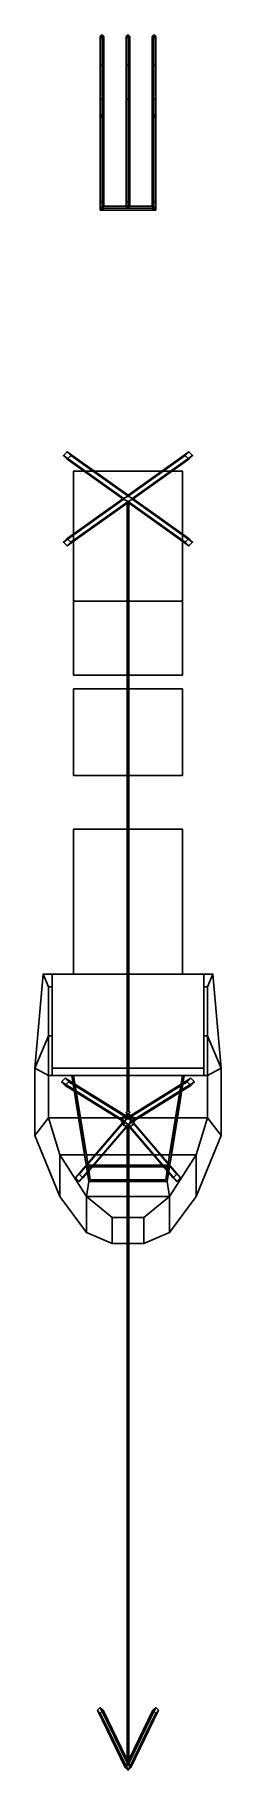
# Model space of a CAD drawing. Extents: x -1 to 1, y -9 to 9.8.
import ezdxf

# ---------------------------------------------------------------- set-up
doc = ezdxf.new("R2010")
doc.units = 0
doc.layers.add('SUPERSTRUCTURE', color=3, linetype='CONTINUOUS')

msp = doc.modelspace()

# ---------------------------------------------------------------- linework, layer by layer
at = {"layer": 'SUPERSTRUCTURE'}
for points in [[(-0.3, 9.81, 1.384), (-0.28, 9.83, 1.4), (-0.28, 9.83, 1.31), (-0.3, 9.81, 1.32)], [(-0.3, 9.5, 1.45), (-0.28, 9.5, 1.47), (-0.28, 9.83, 1.4), (-0.3, 9.81, 1.384)], [(-0.3, 9.81, 1.32), (-0.28, 9.83, 1.31), (-0.28, 9.13, 0.58), (-0.3, 9.13, 0.6)], [(-0.28, 9.79, 1.368), (-0.3, 9.81, 1.384), (-0.3, 9.81, 1.32), (-0.28, 9.79, 1.33)], [(-0.28, 9.5, 1.43), (-0.3, 9.5, 1.45), (-0.3, 9.81, 1.384), (-0.28, 9.79, 1.368)], [(-0.28, 9.79, 1.33), (-0.3, 9.81, 1.32), (-0.3, 9.13, 0.6), (-0.28, 9.13, 0.62)], [(-0.28, 9.83, 1.4), (-0.26, 9.81, 1.384), (-0.26, 9.81, 1.32), (-0.28, 9.83, 1.31)], [(-0.28, 9.5, 1.47), (-0.26, 9.5, 1.45), (-0.26, 9.81, 1.384), (-0.28, 9.83, 1.4)], [(-0.28, 9.83, 1.31), (-0.26, 9.81, 1.32), (-0.26, 9.13, 0.6), (-0.28, 9.13, 0.58)], [(-0.26, 9.81, 1.384), (-0.28, 9.79, 1.368), (-0.28, 9.79, 1.33), (-0.26, 9.81, 1.32)], [(-0.26, 9.5, 1.45), (-0.28, 9.5, 1.43), (-0.28, 9.79, 1.368), (-0.26, 9.81, 1.384)], [(-0.26, 9.81, 1.32), (-0.28, 9.79, 1.33), (-0.28, 9.13, 0.62), (-0.26, 9.13, 0.6)], [(-0.02, 9.5, 1.45), (0, 9.5, 1.47), (0, 9.83, 1.4), (-0.02, 9.81, 1.384)], [(-0.02, 9.81, 1.384), (0, 9.83, 1.4), (0, 9.83, 1.31), (-0.02, 9.81, 1.32)], [(-0.02, 9.81, 1.32), (0, 9.83, 1.31), (0, 9.13, 0.58), (-0.02, 9.13, 0.6)], [(0, 9.5, 1.43), (-0.02, 9.5, 1.45), (-0.02, 9.81, 1.384), (0, 9.79, 1.368)], [(0, 9.79, 1.368), (-0.02, 9.81, 1.384), (-0.02, 9.81, 1.32), (0, 9.79, 1.33)], [(0, 9.79, 1.33), (-0.02, 9.81, 1.32), (-0.02, 9.13, 0.6), (0, 9.13, 0.62)], [(0, 9.5, 1.47), (0.02, 9.5, 1.45), (0.02, 9.81, 1.384), (0, 9.83, 1.4)], [(0, 9.83, 1.4), (0.02, 9.81, 1.384), (0.02, 9.81, 1.32), (0, 9.83, 1.31)], [(0, 9.83, 1.31), (0.02, 9.81, 1.32), (0.02, 9.13, 0.6), (0, 9.13, 0.58)], [(0.02, 9.5, 1.45), (0, 9.5, 1.43), (0, 9.79, 1.368), (0.02, 9.81, 1.384)], [(0.02, 9.81, 1.384), (0, 9.79, 1.368), (0, 9.79, 1.33), (0.02, 9.81, 1.32)], [(0.02, 9.81, 1.32), (0, 9.79, 1.33), (0, 9.13, 0.62), (0.02, 9.13, 0.6)], [(0.26, 9.5, 1.45), (0.28, 9.5, 1.47), (0.28, 9.83, 1.4), (0.26, 9.81, 1.384)], [(0.26, 9.81, 1.384), (0.28, 9.83, 1.4), (0.28, 9.83, 1.31), (0.26, 9.81, 1.32)], [(0.26, 9.81, 1.32), (0.28, 9.83, 1.31), (0.28, 9.13, 0.58), (0.26, 9.13, 0.6)], [(0.28, 9.5, 1.43), (0.26, 9.5, 1.45), (0.26, 9.81, 1.384), (0.28, 9.79, 1.368)], [(0.28, 9.79, 1.368), (0.26, 9.81, 1.384), (0.26, 9.81, 1.32), (0.28, 9.79, 1.33)], [(0.28, 9.79, 1.33), (0.26, 9.81, 1.32), (0.26, 9.13, 0.6), (0.28, 9.13, 0.62)], [(0.28, 9.5, 1.47), (0.3, 9.5, 1.45), (0.3, 9.81, 1.384), (0.28, 9.83, 1.4)], [(0.28, 9.83, 1.4), (0.3, 9.81, 1.384), (0.3, 9.81, 1.32), (0.28, 9.83, 1.31)], [(0.28, 9.83, 1.31), (0.3, 9.81, 1.32), (0.3, 9.13, 0.6), (0.28, 9.13, 0.58)], [(0.3, 9.5, 1.45), (0.28, 9.5, 1.43), (0.28, 9.79, 1.368), (0.3, 9.81, 1.384)], [(0.3, 9.81, 1.384), (0.28, 9.79, 1.368), (0.28, 9.79, 1.33), (0.3, 9.81, 1.32)], [(0.3, 9.81, 1.32), (0.28, 9.79, 1.33), (0.28, 9.13, 0.62), (0.3, 9.13, 0.6)], [(-0.28, 8.02, 1.63), (-0.3, 8.02, 1.65), (-0.3, 9.5, 1.45), (-0.28, 9.5, 1.43)], [(-0.3, 8.02, 1.65), (-0.28, 8.02, 1.67), (-0.28, 9.5, 1.47), (-0.3, 9.5, 1.45)], [(-0.26, 8.02, 1.65), (-0.28, 8.02, 1.63), (-0.28, 9.5, 1.43), (-0.26, 9.5, 1.45)], [(-0.28, 8.02, 1.67), (-0.26, 8.02, 1.65), (-0.26, 9.5, 1.45), (-0.28, 9.5, 1.47)], [(0, 8.02, 1.63), (-0.02, 8.02, 1.65), (-0.02, 9.5, 1.45), (0, 9.5, 1.43)], [(-0.02, 8.02, 1.65), (0, 8.02, 1.67), (0, 9.5, 1.47), (-0.02, 9.5, 1.45)], [(0.02, 8.02, 1.65), (0, 8.02, 1.63), (0, 9.5, 1.43), (0.02, 9.5, 1.45)], [(0, 8.02, 1.67), (0.02, 8.02, 1.65), (0.02, 9.5, 1.45), (0, 9.5, 1.47)], [(0.28, 8.02, 1.63), (0.26, 8.02, 1.65), (0.26, 9.5, 1.45), (0.28, 9.5, 1.43)], [(0.26, 8.02, 1.65), (0.28, 8.02, 1.67), (0.28, 9.5, 1.47), (0.26, 9.5, 1.45)], [(0.3, 8.02, 1.65), (0.28, 8.02, 1.63), (0.28, 9.5, 1.43), (0.3, 9.5, 1.45)], [(0.28, 8.02, 1.67), (0.3, 8.02, 1.65), (0.3, 9.5, 1.45), (0.28, 9.5, 1.47)], [(-0.28, 8.97, 1.28), (-0.3, 8.95, 1.28), (-0.3, 8.95, 1.524), (-0.28, 8.97, 1.502)], [(-0.3, 8.95, 1.28), (-0.28, 8.93, 1.28), (-0.28, 8.93, 1.507), (-0.3, 8.95, 1.524)], [(-0.26, 8.95, 1.28), (-0.28, 8.97, 1.28), (-0.28, 8.97, 1.502), (-0.26, 8.95, 1.524)], [(-0.28, 8.93, 1.28), (-0.26, 8.95, 1.28), (-0.26, 8.95, 1.524), (-0.28, 8.93, 1.507)], [(0.28, 8.97, 1.28), (0.26, 8.95, 1.28), (0.26, 8.95, 1.524), (0.28, 8.97, 1.502)], [(0.26, 8.95, 1.28), (0.28, 8.93, 1.28), (0.28, 8.93, 1.507), (0.26, 8.95, 1.524)], [(0.3, 8.95, 1.28), (0.28, 8.97, 1.28), (0.28, 8.97, 1.502), (0.3, 8.95, 1.524)], [(0.28, 8.93, 1.28), (0.3, 8.95, 1.28), (0.3, 8.95, 1.524), (0.28, 8.93, 1.507)], [(-0.28, 7.95, 1.63), (-0.3, 7.93, 1.65), (-0.3, 8.02, 1.65), (-0.28, 8.02, 1.63)], [(-0.3, 7.93, 1.65), (-0.28, 7.95, 1.67), (-0.28, 8.02, 1.67), (-0.3, 8.02, 1.65)], [(-0.28, 7.97, 1.3), (-0.3, 7.95, 1.3), (-0.3, 7.95, 1.65), (-0.28, 7.97, 1.63)], [(-0.3, 7.95, 1.3), (-0.28, 7.93, 1.31), (-0.28, 7.93, 1.65), (-0.3, 7.95, 1.65)], [(0.28, 7.95, 1.63), (0.3, 7.93, 1.65), (-0.3, 7.93, 1.65), (-0.28, 7.95, 1.63)], [(0.3, 7.93, 1.65), (0.28, 7.95, 1.67), (-0.28, 7.95, 1.67), (-0.3, 7.93, 1.65)], [(-0.26, 7.97, 1.65), (-0.28, 7.95, 1.63), (-0.28, 8.02, 1.63), (-0.26, 8.02, 1.65)], [(-0.28, 7.95, 1.67), (-0.26, 7.97, 1.65), (-0.26, 8.02, 1.65), (-0.28, 8.02, 1.67)], [(-0.26, 7.95, 1.3), (-0.28, 7.97, 1.3), (-0.28, 7.97, 1.63), (-0.26, 7.95, 1.65)], [(0.26, 7.97, 1.65), (0.28, 7.95, 1.63), (-0.28, 7.95, 1.63), (-0.26, 7.97, 1.65)], [(0.28, 7.95, 1.67), (0.26, 7.97, 1.65), (-0.26, 7.97, 1.65), (-0.28, 7.95, 1.67)], [(-0.28, 7.93, 1.31), (-0.26, 7.95, 1.3), (-0.26, 7.95, 1.65), (-0.28, 7.93, 1.65)], [(0, 7.95, 1.63), (-0.02, 7.97, 1.65), (-0.02, 8.02, 1.65), (0, 8.02, 1.63)], [(-0.02, 7.97, 1.65), (0, 7.95, 1.67), (0, 8.02, 1.67), (-0.02, 8.02, 1.65)], [(0.02, 7.97, 1.65), (0, 7.95, 1.63), (0, 8.02, 1.63), (0.02, 8.02, 1.65)], [(0, 7.95, 1.67), (0.02, 7.97, 1.65), (0.02, 8.02, 1.65), (0, 8.02, 1.67)], [(0.28, 7.95, 1.63), (0.26, 7.97, 1.65), (0.26, 8.02, 1.65), (0.28, 8.02, 1.63)], [(0.26, 7.97, 1.65), (0.28, 7.95, 1.67), (0.28, 8.02, 1.67), (0.26, 8.02, 1.65)], [(0.28, 7.97, 1.3), (0.26, 7.95, 1.3), (0.26, 7.95, 1.65), (0.28, 7.97, 1.63)], [(0.26, 7.95, 1.3), (0.28, 7.93, 1.31), (0.28, 7.93, 1.65), (0.26, 7.95, 1.65)], [(0.3, 7.93, 1.65), (0.28, 7.95, 1.63), (0.28, 8.02, 1.63), (0.3, 8.02, 1.65)], [(0.28, 7.95, 1.67), (0.3, 7.93, 1.65), (0.3, 8.02, 1.65), (0.28, 8.02, 1.67)], [(0.3, 7.95, 1.3), (0.28, 7.97, 1.3), (0.28, 7.97, 1.63), (0.3, 7.95, 1.65)], [(0.28, 7.93, 1.31), (0.3, 7.95, 1.3), (0.3, 7.95, 1.65), (0.28, 7.93, 1.65)], [(-0.66, 5.31, 1.36), (-0.7, 5.27, 1.36), (-0.04, 4.8, 3.32), (0, 4.84, 3.32)], [(-0.7, 5.27, 1.36), (-0.66, 5.23, 1.36), (-0.056, 4.8, 3.153), (-0.04, 4.8, 3.32)], [(-0.62, 5.27, 1.36), (-0.66, 5.31, 1.36), (0, 4.84, 3.32), (0, 4.828, 3.201)], [(-0.66, 5.23, 1.36), (-0.62, 5.27, 1.36), (0, 4.828, 3.201), (-0.056, 4.8, 3.153)], [(0.7, 5.27, 1.36), (0.66, 5.31, 1.36), (0, 4.84, 3.32), (0.04, 4.8, 3.32)], [(0.66, 5.31, 1.36), (0.62, 5.27, 1.36), (0, 4.828, 3.201), (0, 4.84, 3.32)], [(0.62, 5.27, 1.36), (0.66, 5.23, 1.36), (0.056, 4.8, 3.153), (0, 4.828, 3.201)], [(0.66, 5.23, 1.36), (0.7, 5.27, 1.36), (0.04, 4.8, 3.32), (0.056, 4.8, 3.153)], [(-0.59, 5.1, 1.57), (-0.59, 5.1, 1.37), (-0.59, 2.89, 1.426), (-0.59, 3.69, 1.65)], [(0.59, 5.1, 1.57), (0.59, 5.1, 1.37), (-0.59, 5.1, 1.37), (-0.59, 5.1, 1.57)], [(0.59, 3.69, 1.65), (0.59, 5.1, 1.57), (-0.59, 5.1, 1.57), (-0.59, 3.69, 1.65)], [(0.59, 2.89, 1.426), (0.59, 5.1, 1.37), (0.59, 5.1, 1.57), (0.59, 3.69, 1.65)], [(-0.7, 4.33, 1.36), (-0.66, 4.29, 1.36), (0, 4.76, 3.32), (-0.04, 4.8, 3.32)], [(-0.66, 4.37, 1.36), (-0.7, 4.33, 1.36), (-0.04, 4.8, 3.32), (-0.056, 4.8, 3.153)], [(-0.62, 4.33, 1.36), (-0.66, 4.37, 1.36), (-0.056, 4.8, 3.153), (0, 4.772, 3.201)], [(-0.66, 4.29, 1.36), (-0.62, 4.33, 1.36), (0, 4.772, 3.201), (0, 4.76, 3.32)], [(0.04, 4.8, 3.42), (0, 4.84, 3.42), (-0.04, 4.8, 3.42), (0, 4.76, 3.42)], [(0, 4.84, 3.32), (-0.04, 4.8, 3.32), (-0.04, 4.8, 3.42), (0, 4.84, 3.42)], [(-0.04, 4.8, 3.32), (0, 4.76, 3.32), (0, 4.76, 3.42), (-0.04, 4.8, 3.42)], [(0, 4.76, 3.41), (-0.01, 4.77, 3.4), (-0.01, 1.41, 3.79), (0, 1.41, 3.8)], [(-0.01, 4.77, 3.4), (0, 4.76, 3.39), (0, 1.41, 3.78), (-0.01, 1.41, 3.79)], [(0.04, 4.8, 3.32), (0, 4.84, 3.32), (0, 4.84, 3.42), (0.04, 4.8, 3.42)], [(0.66, 4.29, 1.36), (0.7, 4.33, 1.36), (0.04, 4.8, 3.32), (0, 4.76, 3.32)], [(0.66, 4.37, 1.36), (0.62, 4.33, 1.36), (0, 4.772, 3.201), (0.056, 4.8, 3.153)], [(0, 4.76, 3.32), (0.04, 4.8, 3.32), (0.04, 4.8, 3.42), (0, 4.76, 3.42)], [(0.62, 4.33, 1.36), (0.66, 4.29, 1.36), (0, 4.76, 3.32), (0, 4.772, 3.201)], [(0.01, 4.77, 3.4), (0, 4.76, 3.41), (0, 1.41, 3.8), (0.01, 1.41, 3.79)], [(0, 4.76, 3.39), (0.01, 4.77, 3.4), (0.01, 1.41, 3.79), (0, 1.41, 3.78)], [(0.7, 4.33, 1.36), (0.66, 4.37, 1.36), (0.056, 4.8, 3.153), (0.04, 4.8, 3.32)], [(-0.59, 3.69, 1.77), (-0.59, 3.69, 1.65), (-0.59, 2.89, 1.426), (-0.59, 2.89, 1.77)], [(0.59, 2.89, 1.77), (0.59, 3.69, 1.77), (-0.59, 3.69, 1.77), (-0.59, 2.89, 1.77)], [(0.59, 3.69, 1.77), (0.59, 3.69, 1.65), (-0.59, 3.69, 1.65), (-0.59, 3.69, 1.77)], [(0.59, 2.89, 1.426), (0.59, 3.69, 1.65), (0.59, 3.69, 1.77), (0.59, 2.89, 1.77)], [(-0.59, 2.89, 1.77), (-0.59, 2.89, 1.426), (0.59, 2.89, 1.426), (0.59, 2.89, 1.77)], [(-0.59, 2.74, 1.55), (-0.59, 2.74, 1.43), (-0.59, 1.8, 1.454), (-0.59, 1.8, 1.55)], [(0.59, 1.8, 1.55), (0.59, 2.74, 1.55), (-0.59, 2.74, 1.55), (-0.59, 1.8, 1.55)], [(0.59, 2.74, 1.55), (0.59, 2.74, 1.43), (-0.59, 2.74, 1.43), (-0.59, 2.74, 1.55)], [(0.59, 1.8, 1.454), (0.59, 2.74, 1.43), (0.59, 2.74, 1.55), (0.59, 1.8, 1.55)], [(-0.59, 1.8, 1.55), (-0.59, 1.8, 1.454), (0.59, 1.8, 1.454), (0.59, 1.8, 1.55)], [(0, 1.41, 3.8), (-0.01, 1.41, 3.79), (-0.01, -1.84, 4.44), (0, -1.83, 4.45)], [(-0.01, 1.41, 3.79), (0, 1.41, 3.78), (0, -1.83, 4.43), (-0.01, -1.84, 4.44)], [(0.01, 1.41, 3.79), (0, 1.41, 3.8), (0, -1.83, 4.45), (0.01, -1.84, 4.44)], [(0, 1.41, 3.78), (0.01, 1.41, 3.79), (0.01, -1.84, 4.44), (0, -1.83, 4.43)], [(-0.59, 1.22, 1.55), (-0.59, 1.22, 1.469), (-0.59, -0.35, 1.509), (-0.59, -0.35, 1.55)], [(0.59, -0.35, 1.55), (0.59, 1.22, 1.55), (-0.59, 1.22, 1.55), (-0.59, -0.35, 1.55)], [(0.59, 1.22, 1.55), (0.59, 1.22, 1.469), (-0.59, 1.22, 1.469), (-0.59, 1.22, 1.55)], [(0.59, -0.35, 1.509), (0.59, 1.22, 1.469), (0.59, 1.22, 1.55), (0.59, -0.35, 1.55)], [(-0.92, -0.35, 1.53), (-1.01, -1.37, 1.53), (-0.86, -1.02, 2.23), (-0.86, -0.49, 1.9)], [(-0.92, -0.35, 1.507), (-1.01, -1.37, 1.504), (-1.01, -1.37, 1.53), (-0.92, -0.35, 1.53)], [(-0.82, -0.35, 1.53), (-0.92, -0.35, 1.53), (-0.86, -0.49, 1.9), (-0.82, -0.49, 1.9)], [(-0.82, -0.35, 1.509), (-0.92, -0.35, 1.507), (-0.92, -0.35, 1.53), (-0.82, -0.35, 1.53)], [(-0.82, -1.37, 1.53), (-0.82, -0.35, 1.53), (-0.82, -0.49, 1.9), (-0.82, -1.02, 2.23)], [(-0.59, -0.35, 1.509), (-0.82, -0.35, 1.509), (-0.82, -0.35, 1.53), (-0.59, -0.35, 1.53)], [(-0.59, -0.35, 1.55), (-0.59, -0.35, 1.53), (0.59, -0.35, 1.53), (0.59, -0.35, 1.55)], [(0.82, -0.35, 1.509), (0.59, -0.35, 1.509), (0.59, -0.35, 1.53), (0.82, -0.35, 1.53)], [(0.92, -0.35, 1.53), (0.82, -0.35, 1.53), (0.82, -0.49, 1.9), (0.86, -0.49, 1.9)], [(0.82, -0.35, 1.53), (0.82, -1.37, 1.53), (0.82, -1.02, 2.23), (0.82, -0.49, 1.9)], [(0.92, -0.35, 1.507), (0.82, -0.35, 1.509), (0.82, -0.35, 1.53), (0.92, -0.35, 1.53)], [(1.01, -1.37, 1.53), (0.92, -0.35, 1.53), (0.86, -0.49, 1.9), (0.86, -1.02, 2.23)], [(1.01, -1.37, 1.504), (0.92, -0.35, 1.507), (0.92, -0.35, 1.53), (1.01, -1.37, 1.53)], [(-0.82, -0.49, 1.9), (-0.86, -0.49, 1.9), (-0.86, -1.02, 2.23), (-0.82, -1.02, 2.23)], [(0.86, -0.49, 1.9), (0.82, -0.49, 1.9), (0.82, -1.02, 2.23), (0.86, -1.02, 2.23)], [(-1.01, -1.37, 1.53), (-1.01, -1.37, 1.53), (-0.86, -1.45, 2.39), (-0.86, -1.02, 2.23)], [(-0.82, -1.02, 2.23), (-0.86, -1.02, 2.23), (-0.86, -1.45, 2.39), (-0.82, -1.45, 2.39)], [(-0.82, -1.37, 1.53), (-0.82, -1.37, 1.53), (-0.82, -1.02, 2.23), (-0.82, -1.45, 2.39)], [(0.82, -1.37, 1.53), (0.82, -1.37, 1.53), (0.82, -1.45, 2.39), (0.82, -1.02, 2.23)], [(0.86, -1.02, 2.23), (0.82, -1.02, 2.23), (0.82, -1.45, 2.39), (0.86, -1.45, 2.39)], [(1.01, -1.37, 1.53), (1.01, -1.37, 1.53), (0.86, -1.02, 2.23), (0.86, -1.45, 2.39)], [(-1.01, -1.37, 1.53), (-1.01, -2.1, 1.53), (-0.86, -1.91, 2.41), (-0.86, -1.45, 2.39)], [(-1.01, -1.37, 1.504), (-1.01, -2.1, 1.504), (-1.01, -2.1, 1.53), (-1.01, -1.37, 1.53)], [(-0.86, -1.45, 2.39), (-0.86, -1.91, 2.41), (-0.536, -1.91, 2.41), (-0.61, -1.45, 2.39)], [(0.82, -1.37, 1.53), (-0.82, -1.37, 1.53), (-0.82, -1.45, 2.39), (0.82, -1.45, 2.39)], [(-0.68, -1.48, 2.42), (-0.72, -1.52, 2.42), (-0.04, -1.94, 4.42), (0, -1.9, 4.42)], [(-0.64, -1.52, 2.42), (-0.68, -1.48, 2.42), (0, -1.9, 4.42), (0.04, -1.94, 4.42)], [(-0.61, -1.45, 2.39), (-0.536, -1.91, 2.41), (-0.563, -1.74, 2.71), (-0.61, -1.45, 2.39)], [(-0.543, -1.74, 2.71), (-0.59, -1.45, 2.39), (-0.61, -1.45, 2.39), (-0.563, -1.74, 2.71)], [(-0.516, -1.91, 2.41), (-0.59, -1.45, 2.39), (-0.59, -1.45, 2.39), (-0.543, -1.74, 2.71)], [(0.516, -1.91, 2.41), (0.59, -1.45, 2.39), (-0.59, -1.45, 2.39), (-0.516, -1.91, 2.41)], [(0.68, -1.48, 2.42), (0.64, -1.52, 2.42), (-0.04, -1.94, 4.42), (0, -1.9, 4.42)], [(0.72, -1.52, 2.42), (0.68, -1.48, 2.42), (0, -1.9, 4.42), (0.04, -1.94, 4.42)], [(0.59, -1.45, 2.39), (0.516, -1.91, 2.41), (0.543, -1.74, 2.71), (0.59, -1.45, 2.39)], [(0.536, -1.91, 2.41), (0.61, -1.45, 2.39), (0.61, -1.45, 2.39), (0.563, -1.74, 2.71)], [(0.86, -1.91, 2.41), (0.86, -1.45, 2.39), (0.61, -1.45, 2.39), (0.536, -1.91, 2.41)], [(0.563, -1.74, 2.71), (0.61, -1.45, 2.39), (0.59, -1.45, 2.39), (0.543, -1.74, 2.71)], [(1.01, -2.1, 1.53), (1.01, -1.37, 1.53), (0.86, -1.45, 2.39), (0.86, -1.91, 2.41)], [(1.01, -2.1, 1.504), (1.01, -1.37, 1.504), (1.01, -1.37, 1.53), (1.01, -2.1, 1.53)], [(-0.72, -1.52, 2.42), (-0.68, -1.56, 2.42), (0, -1.98, 4.42), (-0.04, -1.94, 4.42)], [(-0.68, -1.56, 2.42), (-0.64, -1.52, 2.42), (0.04, -1.94, 4.42), (0, -1.98, 4.42)], [(0.64, -1.52, 2.42), (0.68, -1.56, 2.42), (0, -1.98, 4.42), (-0.04, -1.94, 4.42)], [(0.68, -1.56, 2.42), (0.72, -1.52, 2.42), (0.04, -1.94, 4.42), (0, -1.98, 4.42)], [(-0.536, -1.91, 2.41), (-0.471, -2.31, 2.43), (-0.494, -2.17, 2.85), (-0.563, -1.74, 2.71)], [(-0.474, -2.17, 2.85), (-0.543, -1.74, 2.71), (-0.563, -1.74, 2.71), (-0.494, -2.17, 2.85)], [(-0.451, -2.31, 2.43), (-0.516, -1.91, 2.41), (-0.543, -1.74, 2.71), (-0.474, -2.17, 2.85)], [(-0.049, -1.891, 4.67), (-0.07, -1.94, 4.67), (-0.049, -1.989, 4.67), (0, -1.87, 4.67)], [(0, -1.87, 4.42), (-0.049, -1.891, 4.42), (-0.049, -1.891, 4.67), (0, -1.87, 4.67)], [(0, -1.87, 4.67), (-0.049, -1.989, 4.67), (0, -2.01, 4.67), (0.049, -1.891, 4.67)], [(0, -1.83, 4.42), (-0.02, -1.85, 4.42), (-0.02, -1.85, 5.19), (0, -1.83, 5.19)], [(0, -1.83, 5.19), (-0.02, -1.85, 5.19), (0, -1.87, 5.19), (0.02, -1.85, 5.19)], [(-0.02, -1.85, 4.42), (0, -1.87, 4.42), (0, -1.87, 5.19), (-0.02, -1.85, 5.19)], [(0.02, -1.85, 4.42), (0, -1.83, 4.42), (0, -1.83, 5.19), (0.02, -1.85, 5.19)], [(0, -1.87, 4.42), (0.02, -1.85, 4.42), (0.02, -1.85, 5.19), (0, -1.87, 5.19)], [(0.049, -1.891, 4.42), (0, -1.87, 4.42), (0, -1.87, 4.67), (0.049, -1.891, 4.67)], [(0.516, -1.91, 2.41), (0.451, -2.31, 2.43), (0.474, -2.17, 2.85), (0.543, -1.74, 2.71)], [(0.471, -2.31, 2.43), (0.536, -1.91, 2.41), (0.563, -1.74, 2.71), (0.494, -2.17, 2.85)], [(0.494, -2.17, 2.85), (0.563, -1.74, 2.71), (0.543, -1.74, 2.71), (0.474, -2.17, 2.85)], [(-1.01, -2.1, 1.53), (-0.74, -2.76, 1.53), (-0.74, -2.31, 2.43), (-0.86, -1.91, 2.41)], [(-0.86, -1.91, 2.41), (-0.74, -2.31, 2.43), (-0.471, -2.31, 2.43), (-0.536, -1.91, 2.41)], [(-0.53, -2.52, 2.66), (-0.57, -2.56, 2.66), (-0.04, -1.94, 4.42), (0, -1.9, 4.42)], [(-0.57, -2.56, 2.66), (-0.53, -2.6, 2.66), (0, -1.98, 4.42), (-0.04, -1.94, 4.42)], [(-0.49, -2.56, 2.66), (-0.53, -2.52, 2.66), (0, -1.9, 4.42), (0.04, -1.94, 4.42)], [(-0.53, -2.6, 2.66), (-0.49, -2.56, 2.66), (0.04, -1.94, 4.42), (0, -1.98, 4.42)], [(0.451, -2.31, 2.43), (0.516, -1.91, 2.41), (-0.516, -1.91, 2.41), (-0.451, -2.31, 2.43)], [(-0.049, -1.891, 4.42), (-0.07, -1.94, 4.42), (-0.07, -1.94, 4.67), (-0.049, -1.891, 4.67)], [(-0.07, -1.94, 4.42), (-0.049, -1.989, 4.42), (-0.049, -1.989, 4.67), (-0.07, -1.94, 4.67)], [(-0.049, -1.989, 4.42), (0, -2.01, 4.42), (0, -2.01, 4.67), (-0.049, -1.989, 4.67)], [(0.53, -2.52, 2.66), (0.49, -2.56, 2.66), (-0.04, -1.94, 4.42), (0, -1.9, 4.42)], [(0.49, -2.56, 2.66), (0.53, -2.6, 2.66), (0, -1.98, 4.42), (-0.04, -1.94, 4.42)], [(-0.01, -5.29, 3.75), (0, -5.29, 3.76), (0, -2.01, 4.45), (-0.01, -2, 4.44)], [(0, -5.29, 3.74), (-0.01, -5.29, 3.75), (-0.01, -2, 4.44), (0, -2.01, 4.43)], [(0.049, -1.891, 4.67), (0, -2.01, 4.67), (0.049, -1.989, 4.67), (0.07, -1.94, 4.67)], [(0.57, -2.56, 2.66), (0.53, -2.52, 2.66), (0, -1.9, 4.42), (0.04, -1.94, 4.42)], [(0.53, -2.6, 2.66), (0.57, -2.56, 2.66), (0.04, -1.94, 4.42), (0, -1.98, 4.42)], [(0, -2.01, 4.42), (0.049, -1.989, 4.42), (0.049, -1.989, 4.67), (0, -2.01, 4.67)], [(0, -5.29, 3.76), (0.01, -5.29, 3.75), (0.01, -2, 4.44), (0, -2.01, 4.45)], [(0.01, -5.29, 3.75), (0, -5.29, 3.74), (0, -2.01, 4.43), (0.01, -2, 4.44)], [(0.07, -1.94, 4.42), (0.049, -1.891, 4.42), (0.049, -1.891, 4.67), (0.07, -1.94, 4.67)], [(0.049, -1.989, 4.42), (0.07, -1.94, 4.42), (0.07, -1.94, 4.67), (0.049, -1.989, 4.67)], [(0.74, -2.31, 2.43), (0.86, -1.91, 2.41), (0.536, -1.91, 2.41), (0.471, -2.31, 2.43)], [(0.74, -2.76, 1.53), (1.01, -2.1, 1.53), (0.86, -1.91, 2.41), (0.74, -2.31, 2.43)], [(-1.01, -2.1, 1.504), (-0.74, -2.76, 1.511), (-0.74, -2.76, 1.53), (-1.01, -2.1, 1.53)], [(-0.471, -2.31, 2.43), (-0.424, -2.599, 2.443), (-0.45, -2.44, 2.85), (-0.494, -2.17, 2.85)], [(-0.433, -2.42, 2.85), (-0.474, -2.17, 2.85), (-0.494, -2.17, 2.85), (-0.45, -2.44, 2.85)], [(-0.408, -2.579, 2.442), (-0.451, -2.31, 2.43), (-0.474, -2.17, 2.85), (-0.433, -2.42, 2.85)], [(0.451, -2.31, 2.43), (0.408, -2.579, 2.442), (0.433, -2.42, 2.85), (0.474, -2.17, 2.85)], [(0.424, -2.599, 2.443), (0.471, -2.31, 2.43), (0.494, -2.17, 2.85), (0.45, -2.44, 2.85)], [(0.45, -2.44, 2.85), (0.494, -2.17, 2.85), (0.474, -2.17, 2.85), (0.433, -2.42, 2.85)], [(0.74, -2.76, 1.511), (1.01, -2.1, 1.504), (1.01, -2.1, 1.53), (0.74, -2.76, 1.53)], [(-0.74, -2.76, 1.53), (-0.45, -3.15, 1.53), (-0.45, -2.76, 2.45), (-0.74, -2.31, 2.43)], [(-0.74, -2.31, 2.43), (-0.45, -2.76, 2.45), (-0.424, -2.599, 2.443), (-0.471, -2.31, 2.43)], [(0.408, -2.579, 2.442), (0.451, -2.31, 2.43), (-0.451, -2.31, 2.43), (-0.408, -2.579, 2.442)], [(-0.45, -2.44, 2.85), (0.45, -2.44, 2.85), (0.433, -2.42, 2.85), (-0.433, -2.42, 2.85)], [(-0.424, -2.599, 2.443), (0.424, -2.599, 2.443), (0.45, -2.44, 2.85), (-0.45, -2.44, 2.85)], [(0.408, -2.579, 2.442), (-0.408, -2.579, 2.442), (-0.433, -2.42, 2.85), (0.433, -2.42, 2.85)], [(0.45, -2.76, 2.45), (0.74, -2.31, 2.43), (0.471, -2.31, 2.43), (0.424, -2.599, 2.443)], [(0.45, -3.15, 1.53), (0.74, -2.76, 1.53), (0.74, -2.31, 2.43), (0.45, -2.76, 2.45)], [(-0.53, -2.52, 2.43), (-0.57, -2.56, 2.44), (-0.57, -2.56, 2.66), (-0.53, -2.52, 2.66)], [(-0.57, -2.56, 2.44), (-0.53, -2.6, 2.44), (-0.53, -2.6, 2.66), (-0.57, -2.56, 2.66)], [(-0.49, -2.56, 2.44), (-0.53, -2.52, 2.43), (-0.53, -2.52, 2.66), (-0.49, -2.56, 2.66)], [(-0.53, -2.6, 2.44), (-0.49, -2.56, 2.44), (-0.49, -2.56, 2.66), (-0.53, -2.6, 2.66)], [(-0.45, -2.76, 2.45), (0.45, -2.76, 2.45), (0.424, -2.599, 2.443), (-0.424, -2.599, 2.443)], [(0.53, -2.52, 2.43), (0.49, -2.56, 2.44), (0.49, -2.56, 2.66), (0.53, -2.52, 2.66)], [(0.49, -2.56, 2.44), (0.53, -2.6, 2.44), (0.53, -2.6, 2.66), (0.49, -2.56, 2.66)], [(0.57, -2.56, 2.44), (0.53, -2.52, 2.43), (0.53, -2.52, 2.66), (0.57, -2.56, 2.66)], [(0.53, -2.6, 2.44), (0.57, -2.56, 2.44), (0.57, -2.56, 2.66), (0.53, -2.6, 2.66)], [(-0.74, -2.76, 1.511), (-0.45, -3.15, 1.519), (-0.45, -3.15, 1.53), (-0.74, -2.76, 1.53)], [(-0.45, -3.15, 1.53), (-0.17, -3.27, 1.53), (-0.17, -2.99, 2.45), (-0.45, -2.76, 2.45)], [(-0.17, -2.99, 2.45), (0.17, -2.99, 2.45), (0.45, -2.76, 2.45), (-0.45, -2.76, 2.45)], [(0.17, -3.27, 1.53), (0.45, -3.15, 1.53), (0.45, -2.76, 2.45), (0.17, -2.99, 2.45)], [(0.45, -3.15, 1.519), (0.74, -2.76, 1.511), (0.74, -2.76, 1.53), (0.45, -3.15, 1.53)], [(-0.17, -3.27, 1.53), (0.17, -3.27, 1.53), (0.17, -2.99, 2.45), (-0.17, -2.99, 2.45)], [(-0.45, -3.15, 1.519), (-0.17, -3.27, 1.526), (-0.17, -3.27, 1.53), (-0.45, -3.15, 1.53)], [(0.17, -3.27, 1.526), (0.45, -3.15, 1.519), (0.45, -3.15, 1.53), (0.17, -3.27, 1.53)], [(-0.17, -3.27, 1.526), (0, -3.27, 1.53), (0, -3.27, 1.53), (-0.17, -3.27, 1.53)], [(0, -3.27, 1.53), (0.17, -3.27, 1.526), (0.17, -3.27, 1.53)], [(-0.01, -8.64, 3.4), (0, -8.64, 3.41), (0, -5.29, 3.76), (-0.01, -5.29, 3.75)], [(0, -8.64, 3.39), (-0.01, -8.64, 3.4), (-0.01, -5.29, 3.75), (0, -5.29, 3.74)], [(0, -8.64, 3.41), (0.01, -8.64, 3.4), (0.01, -5.29, 3.75), (0, -5.29, 3.76)], [(0.01, -8.64, 3.4), (0, -8.64, 3.39), (0, -5.29, 3.74), (0.01, -5.29, 3.75)], [(-0.3, -8.3, 1.34), (-0.33, -8.33, 1.34), (-0.03, -8.95, 3.26), (0, -8.92, 3.26)], [(-0.33, -8.33, 1.34), (-0.3, -8.36, 1.34), (0, -8.98, 3.26), (-0.03, -8.95, 3.26)], [(-0.27, -8.33, 1.34), (-0.3, -8.3, 1.34), (0, -8.92, 3.26), (0.03, -8.95, 3.26)], [(-0.3, -8.36, 1.34), (-0.27, -8.33, 1.34), (0.03, -8.95, 3.26), (0, -8.98, 3.26)], [(0.3, -8.3, 1.34), (0.27, -8.33, 1.34), (-0.03, -8.95, 3.26), (0, -8.92, 3.26)], [(0.27, -8.33, 1.34), (0.3, -8.36, 1.34), (0, -8.98, 3.26), (-0.03, -8.95, 3.26)], [(0.33, -8.33, 1.34), (0.3, -8.3, 1.34), (0, -8.92, 3.26), (0.03, -8.95, 3.26)], [(0.3, -8.36, 1.34), (0.33, -8.33, 1.34), (0.03, -8.95, 3.26), (0, -8.98, 3.26)], [(-0.01, -8.93, 3.4), (0, -8.92, 3.41), (0, -8.64, 3.41), (-0.01, -8.64, 3.4)], [(0, -8.92, 3.39), (-0.01, -8.93, 3.4), (-0.01, -8.64, 3.4), (0, -8.64, 3.39)], [(0, -8.92, 3.41), (0.01, -8.93, 3.4), (0.01, -8.64, 3.4), (0, -8.64, 3.41)], [(0.01, -8.93, 3.4), (0, -8.92, 3.39), (0, -8.64, 3.39), (0.01, -8.64, 3.4)], [(0, -8.92, 1.34), (-0.03, -8.95, 1.34), (-0.03, -8.95, 3.55), (0, -8.92, 3.55)], [(0, -8.92, 3.55), (-0.03, -8.95, 3.55), (0, -8.98, 3.55), (0.03, -8.95, 3.55)], [(-0.03, -8.95, 1.34), (0, -8.98, 1.34), (0, -8.98, 3.55), (-0.03, -8.95, 3.55)], [(0.03, -8.95, 1.34), (0, -8.92, 1.34), (0, -8.92, 3.55), (0.03, -8.95, 3.55)], [(0, -8.98, 1.34), (0.03, -8.95, 1.34), (0.03, -8.95, 3.55), (0, -8.98, 3.55)]]:
    msp.add_3dface(points, dxfattribs=at)

doc.saveas('drawing.dxf')
